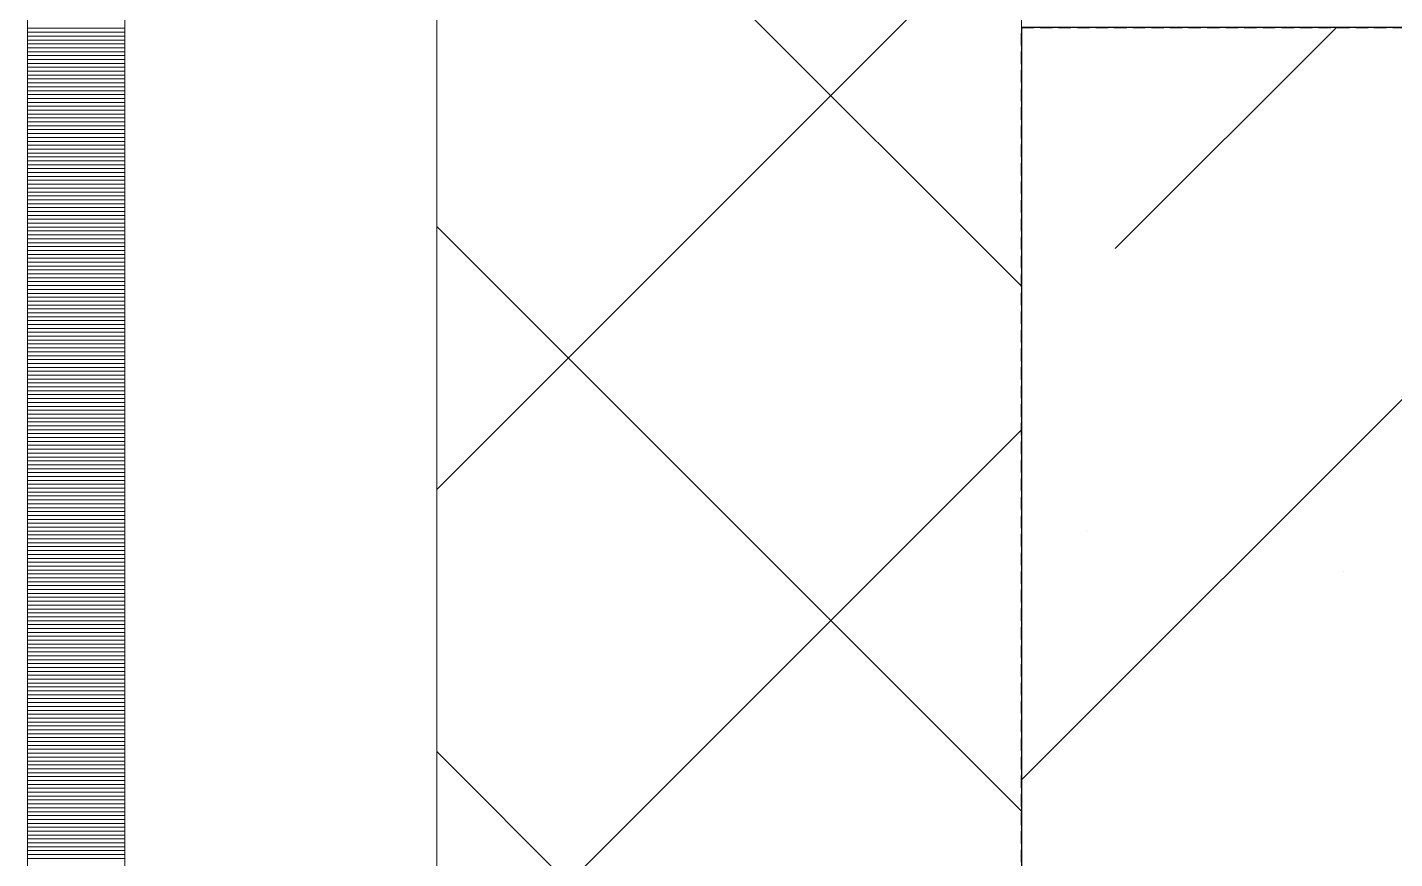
# Model space of a CAD drawing. Header units: millimetres. Extents: x 470010 to 1231400, y -134005 to 421770.
# Drawn here: x 672518.6 to 672869.3, y -52824.5 to -52611.2 of the extents above; entities that cross this region are included whole.
import ezdxf
from ezdxf.enums import TextEntityAlignment as Align

# ---------------------------------------------------------------- set-up
doc = ezdxf.new("R2010")
doc.units = ezdxf.units.MM
doc.linetypes.add('DASHED', pattern=[19.05, 12.7, -6.35])
doc.linetypes.add('HIDDEN2', pattern=[4.7625, 3.175, -1.5875])
doc.layers.get('Defpoints').update_dxf_attribs({"color": 140})
doc.layers.add('АР_Делит', color=120, linetype='Continuous', lineweight=0, plot=False)
for name, color, linetype, lineweight in [('АР_Колонны', 70, 'Continuous', 30), ('АР_Стены ЖБ', 7, 'Continuous', 35), ('АР_Стены ПЕНОблок', 52, 'Continuous', 20), ('АР_Тонкая', 254, 'Continuous', 5), ('АР_Утеплитель', 31, 'Continuous', 0), ('АР_Штриховка', 8, 'Continuous', 0)]:
    doc.layers.add(name, color=color, linetype=linetype, lineweight=lineweight)
doc.layers.add('РД_Оси_100', color=7, linetype='Continuous', lineweight=0, true_color=0x525252)
doc.styles.add('style1', font='ARIALN.TTF')

# ---------------------------------------------------------------- blocks, each defined once
blk = doc.blocks.new('СОШ_2200_АР_ОСИ_М100_28.05.24')
at = {"layer": 'АР_Делит', "color": 251, "linetype": 'DASHED', "true_color": 0x636466}
blk.add_lwpolyline([(114955, 135155), (114955, -355), (93595.036, -355), (93595.036, 13855), (94145, 13855), (94145, 68320), (66055, 68320), (66055, 13857.73), (83455, 13857.73), (83455, -355), (45245, -355), (45245, 13145), (44695, 13145), (44695, 26755), (45245, 26755), (45245, 68320), (20455, 68320), (20455, 26755), (27955, 26755), (27955, 13145), (-355, 13145), (-355, 100855)], dxfattribs=at)
blk = doc.blocks.new('A$C9108343f')
at = {"layer": 'АР_Колонны', "color": 18, "linetype": 'HIDDEN2', "lineweight": 25, "true_color": 0x000000}
for p, q in [((7054.96, 47755), (7274.96, 47755)), ((7054.96, 46855), (7054.96, 47755))]:
    blk.add_line(p, q, dxfattribs=at)
at = {"layer": 'АР_Колонны', "color": 18, "linetype": 'Continuous', "lineweight": 15, "true_color": 0x000000}
for p, q in [((7274.96, 47755), (7054.96, 47755)), ((7054.96, 47755), (7054.96, 46855)), ((7274.96, 47755), (7054.96, 47755)), ((7054.96, 47755), (7054.96, 46855))]:
    blk.add_line(p, q, dxfattribs=at)
at = {"layer": 'АР_Стены ЖБ', "color": 18, "linetype": 'Continuous', "lineweight": 30, "true_color": 0x000000}
for p, q in [((7274.96, 47755), (7054.96, 47755)), ((7054.96, 47755), (7054.96, 46855))]:
    blk.add_line(p, q, dxfattribs=at)
at = {"layer": 'АР_Стены ПЕНОблок', "color": 18, "linetype": 'Continuous', "lineweight": 20, "true_color": 0x000000}
blk.add_line((7054.96, 97555), (7054.96, 21355), dxfattribs=at)
at = {"layer": 'АР_Тонкая', "color": 18, "linetype": 'Continuous', "lineweight": 5, "true_color": 0x000000}
for p, q in [((6799.96, 97555), (6799.96, 21355)), ((6824.96, 97555), (6824.96, 21355)), ((6824.96, 21355), (6824.96, 97555)), ((6904.96, 21355), (6904.96, 97555))]:
    blk.add_line(p, q, dxfattribs=at)
at = {"layer": 'АР_Утеплитель', "color": 18, "linetype": 'Continuous', "lineweight": 0, "true_color": 0x000000}
for p, q in [((6904.96, 97555), (6904.96, 21355)), ((7054.96, 21355), (7054.96, 97555))]:
    blk.add_line(p, q, dxfattribs=at)
at = {"layer": 'АР_Штриховка', "color": 18, "linetype": 'Continuous', "lineweight": 0, "true_color": 0x000000}
for p, q in [((7054.96, 47688.58), (6904.96, 47838.58)), ((6904.96, 47636.44), (7054.96, 47786.44)), ((6799.96, 47754.75), (6824.96, 47754.75)), ((6799.96, 47753.75), (6824.96, 47753.75)), ((6799.96, 47752.75), (6824.96, 47752.75)), ((6799.96, 47751.75), (6824.96, 47751.75)), ((6799.96, 47750.75), (6824.96, 47750.75)), ((6799.96, 47749.75), (6824.96, 47749.75)), ((6799.96, 47748.75), (6824.96, 47748.75)), ((6799.96, 47747.75), (6824.96, 47747.75)), ((6799.96, 47746.75), (6824.96, 47746.75)), ((6799.96, 47745.75), (6824.96, 47745.75)), ((6799.96, 47744.75), (6824.96, 47744.75)), ((6799.96, 47743.75), (6824.96, 47743.75)), ((6799.96, 47742.75), (6824.96, 47742.75)), ((6799.96, 47741.75), (6824.96, 47741.75)), ((6799.96, 47740.75), (6824.96, 47740.75)), ((6799.96, 47739.75), (6824.96, 47739.75)), ((6799.96, 47738.75), (6824.96, 47738.75)), ((6799.96, 47737.75), (6824.96, 47737.75)), ((6799.96, 47736.75), (6824.96, 47736.75)), ((6799.96, 47735.75), (6824.96, 47735.75)), ((6799.96, 47734.75), (6824.96, 47734.75)), ((6799.96, 47733.75), (6824.96, 47733.75)), ((6799.96, 47732.75), (6824.96, 47732.75)), ((6799.96, 47731.75), (6824.96, 47731.75)), ((6799.96, 47730.75), (6824.96, 47730.75)), ((6799.96, 47729.75), (6824.96, 47729.75)), ((6799.96, 47728.75), (6824.96, 47728.75)), ((6799.96, 47727.75), (6824.96, 47727.75)), ((6799.96, 47726.75), (6824.96, 47726.75)), ((6799.96, 47725.75), (6824.96, 47725.75)), ((6799.96, 47724.75), (6824.96, 47724.75)), ((6799.96, 47723.75), (6824.96, 47723.75)), ((6799.96, 47722.75), (6824.96, 47722.75)), ((6799.96, 47721.75), (6824.96, 47721.75)), ((6799.96, 47720.75), (6824.96, 47720.75)), ((6799.96, 47719.75), (6824.96, 47719.75)), ((6799.96, 47718.75), (6824.96, 47718.75)), ((6799.96, 47717.75), (6824.96, 47717.75)), ((6799.96, 47716.75), (6824.96, 47716.75)), ((6799.96, 47715.75), (6824.96, 47715.75)), ((6799.96, 47714.75), (6824.96, 47714.75)), ((6799.96, 47713.75), (6824.96, 47713.75)), ((6799.96, 47712.75), (6824.96, 47712.75)), ((6799.96, 47711.75), (6824.96, 47711.75)), ((6799.96, 47710.75), (6824.96, 47710.75)), ((6799.96, 47709.75), (6824.96, 47709.75)), ((6799.96, 47708.75), (6824.96, 47708.75)), ((6799.96, 47707.75), (6824.96, 47707.75)), ((6799.96, 47706.75), (6824.96, 47706.75)), ((6799.96, 47705.75), (6824.96, 47705.75)), ((6799.96, 47704.75), (6824.96, 47704.75)), ((6799.96, 47703.75), (6824.96, 47703.75)), ((6799.96, 47702.75), (6824.96, 47702.75)), ((7054.96, 47553.88), (6904.96, 47703.88)), ((6799.96, 47701.75), (6824.96, 47701.75)), ((6799.96, 47700.75), (6824.96, 47700.75)), ((6799.96, 47699.75), (6824.96, 47699.75)), ((6799.96, 47698.75), (6824.96, 47698.75)), ((6799.96, 47697.75), (6824.96, 47697.75)), ((6799.96, 47696.75), (6824.96, 47696.75)), ((6799.96, 47695.75), (6824.96, 47695.75)), ((6799.96, 47694.75), (6824.96, 47694.75)), ((6799.96, 47693.75), (6824.96, 47693.75)), ((6799.96, 47692.75), (6824.96, 47692.75)), ((6799.96, 47691.75), (6824.96, 47691.75)), ((6799.96, 47690.75), (6824.96, 47690.75)), ((6799.96, 47689.75), (6824.96, 47689.75)), ((6799.96, 47688.75), (6824.96, 47688.75)), ((6799.96, 47687.75), (6824.96, 47687.75)), ((6799.96, 47686.75), (6824.96, 47686.75)), ((6799.96, 47685.75), (6824.96, 47685.75)), ((6799.96, 47684.75), (6824.96, 47684.75)), ((6799.96, 47683.75), (6824.96, 47683.75)), ((6799.96, 47682.75), (6824.96, 47682.75)), ((6799.96, 47681.75), (6824.96, 47681.75)), ((6799.96, 47680.75), (6824.96, 47680.75)), ((6799.96, 47679.75), (6824.96, 47679.75)), ((6799.96, 47678.75), (6824.96, 47678.75)), ((6799.96, 47677.75), (6824.96, 47677.75)), ((6799.96, 47676.75), (6824.96, 47676.75)), ((6799.96, 47675.75), (6824.96, 47675.75)), ((6799.96, 47674.75), (6824.96, 47674.75)), ((6799.96, 47673.75), (6824.96, 47673.75)), ((6799.96, 47672.75), (6824.96, 47672.75)), ((6799.96, 47671.75), (6824.96, 47671.75)), ((6799.96, 47670.75), (6824.96, 47670.75)), ((6799.96, 47669.75), (6824.96, 47669.75)), ((6799.96, 47668.75), (6824.96, 47668.75)), ((6799.96, 47667.75), (6824.96, 47667.75)), ((6799.96, 47666.75), (6824.96, 47666.75)), ((6799.96, 47665.75), (6824.96, 47665.75)), ((6799.96, 47664.75), (6824.96, 47664.75)), ((6799.96, 47663.75), (6824.96, 47663.75)), ((6799.96, 47662.75), (6824.96, 47662.75)), ((6799.96, 47661.75), (6824.96, 47661.75)), ((6799.96, 47660.75), (6824.96, 47660.75)), ((6799.96, 47659.75), (6824.96, 47659.75)), ((6799.96, 47658.75), (6824.96, 47658.75)), ((6799.96, 47657.75), (6824.96, 47657.75)), ((6799.96, 47656.75), (6824.96, 47656.75)), ((6799.96, 47655.75), (6824.96, 47655.75)), ((6799.96, 47654.75), (6824.96, 47654.75)), ((6799.96, 47653.75), (6824.96, 47653.75)), ((6799.96, 47652.75), (6824.96, 47652.75)), ((6799.96, 47651.75), (6824.96, 47651.75)), ((6799.96, 47650.75), (6824.96, 47650.75)), ((6799.96, 47649.75), (6824.96, 47649.75)), ((6904.96, 47501.74), (7054.96, 47651.74)), ((6799.96, 47648.75), (6824.96, 47648.75)), ((6799.96, 47647.75), (6824.96, 47647.75)), ((6799.96, 47646.75), (6824.96, 47646.75)), ((6799.96, 47645.75), (6824.96, 47645.75)), ((6799.96, 47644.75), (6824.96, 47644.75)), ((6799.96, 47643.75), (6824.96, 47643.75)), ((6799.96, 47642.75), (6824.96, 47642.75)), ((6799.96, 47641.75), (6824.96, 47641.75)), ((6799.96, 47640.75), (6824.96, 47640.75)), ((6799.96, 47639.75), (6824.96, 47639.75)), ((6799.96, 47638.75), (6824.96, 47638.75)), ((6799.96, 47637.75), (6824.96, 47637.75)), ((6799.96, 47636.75), (6824.96, 47636.75)), ((6799.96, 47635.75), (6824.96, 47635.75)), ((6799.96, 47634.75), (6824.96, 47634.75)), ((6799.96, 47633.75), (6824.96, 47633.75)), ((6799.96, 47632.75), (6824.96, 47632.75)), ((6799.96, 47631.75), (6824.96, 47631.75)), ((6799.96, 47630.75), (6824.96, 47630.75)), ((6799.96, 47629.75), (6824.96, 47629.75)), ((6799.96, 47628.75), (6824.96, 47628.75)), ((6799.96, 47627.75), (6824.96, 47627.75)), ((6799.96, 47626.75), (6824.96, 47626.75)), ((6799.96, 47625.75), (6824.96, 47625.75)), ((6799.96, 47624.75), (6824.96, 47624.75)), ((7071.65, 47625.63), (7071.65, 47625.63)), ((6799.96, 47623.75), (6824.96, 47623.75)), ((6799.96, 47622.75), (6824.96, 47622.75)), ((6799.96, 47621.75), (6824.96, 47621.75)), ((6799.96, 47620.75), (6824.96, 47620.75)), ((6799.96, 47619.75), (6824.96, 47619.75)), ((6799.96, 47618.75), (6824.96, 47618.75)), ((6799.96, 47617.75), (6824.96, 47617.75)), ((6799.96, 47616.75), (6824.96, 47616.75)), ((6799.96, 47615.75), (6824.96, 47615.75)), ((6799.96, 47614.75), (6824.96, 47614.75)), ((7137.52, 47615.36), (7137.52, 47615.36)), ((6799.96, 47613.75), (6824.96, 47613.75)), ((6799.96, 47612.75), (6824.96, 47612.75)), ((6799.96, 47611.75), (6824.96, 47611.75)), ((6799.96, 47610.75), (6824.96, 47610.75)), ((6799.96, 47609.75), (6824.96, 47609.75)), ((6799.96, 47608.75), (6824.96, 47608.75)), ((6799.96, 47607.75), (6824.96, 47607.75)), ((6799.96, 47606.75), (6824.96, 47606.75)), ((6799.96, 47605.75), (6824.96, 47605.75)), ((6799.96, 47604.75), (6824.96, 47604.75)), ((6799.96, 47603.75), (6824.96, 47603.75)), ((6799.96, 47602.75), (6824.96, 47602.75)), ((6799.96, 47601.75), (6824.96, 47601.75)), ((6799.96, 47600.75), (6824.96, 47600.75)), ((6799.96, 47599.75), (6824.96, 47599.75)), ((6799.96, 47598.75), (6824.96, 47598.75)), ((6799.96, 47597.75), (6824.96, 47597.75)), ((6799.96, 47596.75), (6824.96, 47596.75)), ((6799.96, 47595.75), (6824.96, 47595.75)), ((6799.96, 47594.75), (6824.96, 47594.75)), ((6799.96, 47593.75), (6824.96, 47593.75)), ((6799.96, 47592.75), (6824.96, 47592.75)), ((6799.96, 47591.75), (6824.96, 47591.75)), ((6799.96, 47590.75), (6824.96, 47590.75)), ((6799.96, 47589.75), (6824.96, 47589.75)), ((6799.96, 47588.75), (6824.96, 47588.75)), ((6799.96, 47587.75), (6824.96, 47587.75)), ((6799.96, 47586.75), (6824.96, 47586.75)), ((6799.96, 47585.75), (6824.96, 47585.75)), ((6799.96, 47584.75), (6824.96, 47584.75)), ((6799.96, 47583.75), (6824.96, 47583.75)), ((6799.96, 47582.75), (6824.96, 47582.75)), ((6799.96, 47581.75), (6824.96, 47581.75)), ((6799.96, 47580.75), (6824.96, 47580.75)), ((6799.96, 47579.75), (6824.96, 47579.75)), ((6799.96, 47578.75), (6824.96, 47578.75)), ((6799.96, 47577.75), (6824.96, 47577.75)), ((6799.96, 47576.75), (6824.96, 47576.75)), ((6799.96, 47575.75), (6824.96, 47575.75)), ((6799.96, 47574.75), (6824.96, 47574.75)), ((6799.96, 47573.75), (6824.96, 47573.75)), ((6799.96, 47572.75), (6824.96, 47572.75)), ((6799.96, 47571.75), (6824.96, 47571.75)), ((6799.96, 47570.75), (6824.96, 47570.75)), ((6799.96, 47569.75), (6824.96, 47569.75)), ((6799.96, 47568.75), (6824.96, 47568.75)), ((7054.96, 47419.17), (6904.96, 47569.17)), ((6799.96, 47567.75), (6824.96, 47567.75)), ((6799.96, 47566.75), (6824.96, 47566.75)), ((6799.96, 47565.75), (6824.96, 47565.75)), ((6799.96, 47564.75), (6824.96, 47564.75)), ((6799.96, 47563.75), (6824.96, 47563.75)), ((6799.96, 47562.75), (6824.96, 47562.75)), ((6799.96, 47561.75), (6824.96, 47561.75)), ((6799.96, 47560.75), (6824.96, 47560.75)), ((6799.96, 47559.75), (6824.96, 47559.75)), ((6799.96, 47558.75), (6824.96, 47558.75)), ((6799.96, 47557.75), (6824.96, 47557.75)), ((6799.96, 47556.75), (6824.96, 47556.75)), ((6799.96, 47555.75), (6824.96, 47555.75)), ((6799.96, 47554.75), (6824.96, 47554.75)), ((6799.96, 47553.75), (6824.96, 47553.75)), ((6799.96, 47552.75), (6824.96, 47552.75)), ((6799.96, 47551.75), (6824.96, 47551.75)), ((6799.96, 47550.75), (6824.96, 47550.75)), ((6799.96, 47549.75), (6824.96, 47549.75)), ((6799.96, 47548.75), (6824.96, 47548.75)), ((6799.96, 47547.75), (6824.96, 47547.75)), ((6799.96, 47546.75), (6824.96, 47546.75)), ((6799.96, 47545.75), (6824.96, 47545.75)), ((6799.96, 47544.75), (6824.96, 47544.75)), ((6799.96, 47543.75), (6824.96, 47543.75)), ((6799.96, 47542.75), (6824.96, 47542.75)), ((6799.96, 47541.75), (6824.96, 47541.75))]:
    blk.add_line(p, q, dxfattribs=at)
at = {"layer": 'АР_Штриховка', "color": 18, "linetype": 'Continuous', "lineweight": 5, "true_color": 0x000000}
for p, q in [((7054.96, 47561.94), (7248.02, 47755)), ((7078.99, 47698.22), (7135.77, 47755))]:
    blk.add_line(p, q, dxfattribs=at)
at = {"layer": 'РД_Оси_100'}
blk.add_blockref('СОШ_2200_АР_ОСИ_М100_28.05.24', (7154.96, 6755), dxfattribs=at)
at = {"layer": 'Defpoints', "color": 18, "true_color": 0x000000, "style": 'style1'}
for p in [(143949.34, 316089.12), (143974.98, 281639.5), (143890.4, 273244.71), (143839.99, 264276.81), (143967.75, 254892.38), (12251.96, 104178.14), (12382.58, 96023.14)]:
    blk.add_attdef('АР-ПОМЕЩЕНИЕ:НАИМЕНОВАНИЕ', text='', height=100, dxfattribs=at).set_placement(p, align=Align.MIDDLE)
at = {"layer": 'Defpoints', "color": 18, "true_color": 0x000000, "style": 'style1', "flags": 8}
for p in [(143951.3, 279099.09), (143848.34, 269251.11), (143875.33, 260094.25), (144049.74, 250824.7), (163419.28, 238153.36), (155897.46, 237965.97), (183037.2, 237965.97), (143342.94, 237876.19)]:
    blk.add_attdef('АР-ПОМЕЩЕНИЕ:НАИМЕНОВАНИЕ', text='', height=100, dxfattribs=at).set_placement(p, align=Align.MIDDLE)

msp = doc.modelspace()

# ---------------------------------------------------------------- linework, layer by layer
at = {"layer": 'АР_Колонны', "color": 18, "linetype": 'HIDDEN2', "lineweight": 25, "true_color": 0x000000}
for p, q in [((672773.57, -52611.242), (672993.57, -52611.242)), ((672773.57, -53511.242), (672773.57, -52611.242))]:
    msp.add_line(p, q, dxfattribs=at)
at = {"layer": 'АР_Колонны', "color": 18, "linetype": 'Continuous', "lineweight": 15, "true_color": 0x000000}
for p, q in [((672993.57, -52611.242), (672773.57, -52611.242)), ((672773.57, -52611.242), (672773.57, -53511.242)), ((672993.57, -52611.242), (672773.57, -52611.242)), ((672773.57, -52611.242), (672773.57, -53511.242))]:
    msp.add_line(p, q, dxfattribs=at)
at = {"layer": 'АР_Стены ЖБ', "color": 18, "linetype": 'Continuous', "lineweight": 30, "true_color": 0x000000}
for p, q in [((672993.57, -52611.242), (672773.57, -52611.242)), ((672773.57, -52611.242), (672773.57, -53511.242))]:
    msp.add_line(p, q, dxfattribs=at)
at = {"layer": 'АР_Стены ПЕНОблок', "color": 18, "linetype": 'Continuous', "lineweight": 20, "true_color": 0x000000}
msp.add_line((672773.57, -2811.242), (672773.57, -79011.242), dxfattribs=at)
at = {"layer": 'АР_Тонкая', "color": 18, "linetype": 'Continuous', "lineweight": 5, "true_color": 0x000000}
for p, q in [((672518.57, -2811.242), (672518.57, -79011.242)), ((672543.57, -2811.242), (672543.57, -79011.242)), ((672543.57, -79011.242), (672543.57, -2811.242)), ((672623.57, -79011.242), (672623.57, -2811.242))]:
    msp.add_line(p, q, dxfattribs=at)
at = {"layer": 'АР_Утеплитель', "color": 18, "linetype": 'Continuous', "lineweight": 0, "true_color": 0x000000}
for p, q in [((672623.57, -2811.242), (672623.57, -79011.242)), ((672773.57, -79011.242), (672773.57, -2811.242))]:
    msp.add_line(p, q, dxfattribs=at)
at = {"layer": 'АР_Штриховка', "color": 18, "linetype": 'Continuous', "lineweight": 0, "true_color": 0x000000}
for p, q in [((672773.57, -52677.663), (672623.57, -52527.663)), ((672623.57, -52729.8), (672773.57, -52579.8)), ((672518.57, -52611.492), (672543.57, -52611.492)), ((672518.57, -52612.492), (672543.57, -52612.492)), ((672518.57, -52613.492), (672543.57, -52613.492)), ((672518.57, -52614.492), (672543.57, -52614.492)), ((672518.57, -52615.492), (672543.57, -52615.492)), ((672518.57, -52616.492), (672543.57, -52616.492)), ((672518.57, -52617.492), (672543.57, -52617.492)), ((672518.57, -52618.492), (672543.57, -52618.492)), ((672518.57, -52619.492), (672543.57, -52619.492)), ((672518.57, -52620.492), (672543.57, -52620.492)), ((672518.57, -52621.492), (672543.57, -52621.492)), ((672518.57, -52622.492), (672543.57, -52622.492)), ((672518.57, -52623.492), (672543.57, -52623.492)), ((672518.57, -52624.492), (672543.57, -52624.492)), ((672518.57, -52625.492), (672543.57, -52625.492)), ((672518.57, -52626.492), (672543.57, -52626.492)), ((672518.57, -52627.492), (672543.57, -52627.492)), ((672518.57, -52628.492), (672543.57, -52628.492)), ((672518.57, -52629.492), (672543.57, -52629.492)), ((672518.57, -52630.492), (672543.57, -52630.492)), ((672518.57, -52631.492), (672543.57, -52631.492)), ((672518.57, -52632.492), (672543.57, -52632.492)), ((672518.57, -52633.492), (672543.57, -52633.492)), ((672518.57, -52634.492), (672543.57, -52634.492)), ((672518.57, -52635.492), (672543.57, -52635.492)), ((672518.57, -52636.492), (672543.57, -52636.492)), ((672518.57, -52637.492), (672543.57, -52637.492)), ((672518.57, -52638.492), (672543.57, -52638.492)), ((672518.57, -52639.492), (672543.57, -52639.492)), ((672518.57, -52640.492), (672543.57, -52640.492)), ((672518.57, -52641.492), (672543.57, -52641.492)), ((672518.57, -52642.492), (672543.57, -52642.492)), ((672518.57, -52643.492), (672543.57, -52643.492)), ((672518.57, -52644.492), (672543.57, -52644.492)), ((672518.57, -52645.492), (672543.57, -52645.492)), ((672518.57, -52646.492), (672543.57, -52646.492)), ((672518.57, -52647.492), (672543.57, -52647.492)), ((672518.57, -52648.492), (672543.57, -52648.492)), ((672518.57, -52649.492), (672543.57, -52649.492)), ((672518.57, -52650.492), (672543.57, -52650.492)), ((672518.57, -52651.492), (672543.57, -52651.492)), ((672518.57, -52652.492), (672543.57, -52652.492)), ((672518.57, -52653.492), (672543.57, -52653.492)), ((672518.57, -52654.492), (672543.57, -52654.492)), ((672518.57, -52655.492), (672543.57, -52655.492)), ((672518.57, -52656.492), (672543.57, -52656.492)), ((672518.57, -52657.492), (672543.57, -52657.492)), ((672518.57, -52658.492), (672543.57, -52658.492)), ((672518.57, -52659.492), (672543.57, -52659.492)), ((672518.57, -52660.492), (672543.57, -52660.492)), ((672518.57, -52661.492), (672543.57, -52661.492)), ((672518.57, -52662.492), (672543.57, -52662.492)), ((672518.57, -52663.492), (672543.57, -52663.492)), ((672518.57, -52664.492), (672543.57, -52664.492)), ((672773.57, -52812.367), (672623.57, -52662.367)), ((672518.57, -52665.492), (672543.57, -52665.492)), ((672518.57, -52666.492), (672543.57, -52666.492)), ((672518.57, -52667.492), (672543.57, -52667.492)), ((672518.57, -52668.492), (672543.57, -52668.492)), ((672518.57, -52669.492), (672543.57, -52669.492)), ((672518.57, -52670.492), (672543.57, -52670.492)), ((672518.57, -52671.492), (672543.57, -52671.492)), ((672518.57, -52672.492), (672543.57, -52672.492)), ((672518.57, -52673.492), (672543.57, -52673.492)), ((672518.57, -52674.492), (672543.57, -52674.492)), ((672518.57, -52675.492), (672543.57, -52675.492)), ((672518.57, -52676.492), (672543.57, -52676.492)), ((672518.57, -52677.492), (672543.57, -52677.492)), ((672518.57, -52678.492), (672543.57, -52678.492)), ((672518.57, -52679.492), (672543.57, -52679.492)), ((672518.57, -52680.492), (672543.57, -52680.492)), ((672518.57, -52681.492), (672543.57, -52681.492)), ((672518.57, -52682.492), (672543.57, -52682.492)), ((672518.57, -52683.492), (672543.57, -52683.492)), ((672518.57, -52684.492), (672543.57, -52684.492)), ((672518.57, -52685.492), (672543.57, -52685.492)), ((672518.57, -52686.492), (672543.57, -52686.492)), ((672518.57, -52687.492), (672543.57, -52687.492)), ((672518.57, -52688.492), (672543.57, -52688.492)), ((672518.57, -52689.492), (672543.57, -52689.492)), ((672518.57, -52690.492), (672543.57, -52690.492)), ((672518.57, -52691.492), (672543.57, -52691.492)), ((672518.57, -52692.492), (672543.57, -52692.492)), ((672518.57, -52693.492), (672543.57, -52693.492)), ((672518.57, -52694.492), (672543.57, -52694.492)), ((672518.57, -52695.492), (672543.57, -52695.492)), ((672518.57, -52696.492), (672543.57, -52696.492)), ((672518.57, -52697.492), (672543.57, -52697.492)), ((672518.57, -52698.492), (672543.57, -52698.492)), ((672518.57, -52699.492), (672543.57, -52699.492)), ((672518.57, -52700.492), (672543.57, -52700.492)), ((672518.57, -52701.492), (672543.57, -52701.492)), ((672518.57, -52702.492), (672543.57, -52702.492)), ((672518.57, -52703.492), (672543.57, -52703.492)), ((672518.57, -52704.492), (672543.57, -52704.492)), ((672518.57, -52705.492), (672543.57, -52705.492)), ((672518.57, -52706.492), (672543.57, -52706.492)), ((672518.57, -52707.492), (672543.57, -52707.492)), ((672518.57, -52708.492), (672543.57, -52708.492)), ((672518.57, -52709.492), (672543.57, -52709.492)), ((672518.57, -52710.492), (672543.57, -52710.492)), ((672518.57, -52711.492), (672543.57, -52711.492)), ((672518.57, -52712.492), (672543.57, -52712.492)), ((672518.57, -52713.492), (672543.57, -52713.492)), ((672518.57, -52714.492), (672543.57, -52714.492)), ((672518.57, -52715.492), (672543.57, -52715.492)), ((672518.57, -52716.492), (672543.57, -52716.492)), ((672623.57, -52864.504), (672773.57, -52714.504)), ((672518.57, -52717.492), (672543.57, -52717.492)), ((672518.57, -52718.492), (672543.57, -52718.492)), ((672518.57, -52719.492), (672543.57, -52719.492)), ((672518.57, -52720.492), (672543.57, -52720.492)), ((672518.57, -52721.492), (672543.57, -52721.492)), ((672518.57, -52722.492), (672543.57, -52722.492)), ((672518.57, -52723.492), (672543.57, -52723.492)), ((672518.57, -52724.492), (672543.57, -52724.492)), ((672518.57, -52725.492), (672543.57, -52725.492)), ((672518.57, -52726.492), (672543.57, -52726.492)), ((672518.57, -52727.492), (672543.57, -52727.492)), ((672518.57, -52728.492), (672543.57, -52728.492)), ((672518.57, -52729.492), (672543.57, -52729.492)), ((672518.57, -52730.492), (672543.57, -52730.492)), ((672518.57, -52731.492), (672543.57, -52731.492)), ((672518.57, -52732.492), (672543.57, -52732.492)), ((672518.57, -52733.492), (672543.57, -52733.492)), ((672518.57, -52734.492), (672543.57, -52734.492)), ((672518.57, -52735.492), (672543.57, -52735.492)), ((672518.57, -52736.492), (672543.57, -52736.492)), ((672518.57, -52737.492), (672543.57, -52737.492)), ((672518.57, -52738.492), (672543.57, -52738.492)), ((672518.57, -52739.492), (672543.57, -52739.492)), ((672518.57, -52740.492), (672543.57, -52740.492)), ((672518.57, -52741.492), (672543.57, -52741.492)), ((672518.57, -52742.492), (672543.57, -52742.492)), ((672518.57, -52743.492), (672543.57, -52743.492)), ((672518.57, -52744.492), (672543.57, -52744.492)), ((672518.57, -52745.492), (672543.57, -52745.492)), ((672518.57, -52746.492), (672543.57, -52746.492)), ((672518.57, -52747.492), (672543.57, -52747.492)), ((672518.57, -52748.492), (672543.57, -52748.492)), ((672518.57, -52749.492), (672543.57, -52749.492)), ((672518.57, -52750.492), (672543.57, -52750.492)), ((672518.57, -52751.492), (672543.57, -52751.492)), ((672518.57, -52752.492), (672543.57, -52752.492)), ((672518.57, -52753.492), (672543.57, -52753.492)), ((672518.57, -52754.492), (672543.57, -52754.492)), ((672518.57, -52755.492), (672543.57, -52755.492)), ((672518.57, -52756.492), (672543.57, -52756.492)), ((672518.57, -52757.492), (672543.57, -52757.492)), ((672518.57, -52758.492), (672543.57, -52758.492)), ((672518.57, -52759.492), (672543.57, -52759.492)), ((672518.57, -52760.492), (672543.57, -52760.492)), ((672518.57, -52761.492), (672543.57, -52761.492)), ((672518.57, -52762.492), (672543.57, -52762.492)), ((672518.57, -52763.492), (672543.57, -52763.492)), ((672518.57, -52764.492), (672543.57, -52764.492)), ((672518.57, -52765.492), (672543.57, -52765.492)), ((672518.57, -52766.492), (672543.57, -52766.492)), ((672518.57, -52767.492), (672543.57, -52767.492)), ((672518.57, -52768.492), (672543.57, -52768.492)), ((672518.57, -52769.492), (672543.57, -52769.492)), ((672518.57, -52770.492), (672543.57, -52770.492)), ((672518.57, -52771.492), (672543.57, -52771.492)), ((672518.57, -52772.492), (672543.57, -52772.492)), ((672518.57, -52773.492), (672543.57, -52773.492)), ((672518.57, -52774.492), (672543.57, -52774.492)), ((672518.57, -52775.492), (672543.57, -52775.492)), ((672518.57, -52776.492), (672543.57, -52776.492)), ((672518.57, -52777.492), (672543.57, -52777.492)), ((672518.57, -52778.492), (672543.57, -52778.492)), ((672518.57, -52779.492), (672543.57, -52779.492)), ((672518.57, -52780.492), (672543.57, -52780.492)), ((672518.57, -52781.492), (672543.57, -52781.492)), ((672518.57, -52782.492), (672543.57, -52782.492)), ((672518.57, -52783.492), (672543.57, -52783.492)), ((672518.57, -52784.492), (672543.57, -52784.492)), ((672518.57, -52785.492), (672543.57, -52785.492)), ((672518.57, -52786.492), (672543.57, -52786.492)), ((672518.57, -52787.492), (672543.57, -52787.492)), ((672518.57, -52788.492), (672543.57, -52788.492)), ((672518.57, -52789.492), (672543.57, -52789.492)), ((672518.57, -52790.492), (672543.57, -52790.492)), ((672518.57, -52791.492), (672543.57, -52791.492)), ((672518.57, -52792.492), (672543.57, -52792.492)), ((672518.57, -52793.492), (672543.57, -52793.492)), ((672518.57, -52794.492), (672543.57, -52794.492)), ((672518.57, -52795.492), (672543.57, -52795.492)), ((672518.57, -52796.492), (672543.57, -52796.492)), ((672518.57, -52797.492), (672543.57, -52797.492)), ((672773.57, -52947.071), (672623.57, -52797.071)), ((672518.57, -52798.492), (672543.57, -52798.492)), ((672518.57, -52799.492), (672543.57, -52799.492)), ((672518.57, -52800.492), (672543.57, -52800.492)), ((672518.57, -52801.492), (672543.57, -52801.492)), ((672518.57, -52802.492), (672543.57, -52802.492)), ((672518.57, -52803.492), (672543.57, -52803.492)), ((672518.57, -52804.492), (672543.57, -52804.492)), ((672518.57, -52805.492), (672543.57, -52805.492)), ((672518.57, -52806.492), (672543.57, -52806.492)), ((672518.57, -52807.492), (672543.57, -52807.492)), ((672518.57, -52808.492), (672543.57, -52808.492)), ((672518.57, -52809.492), (672543.57, -52809.492)), ((672518.57, -52810.492), (672543.57, -52810.492)), ((672518.57, -52811.492), (672543.57, -52811.492)), ((672518.57, -52812.492), (672543.57, -52812.492)), ((672518.57, -52813.492), (672543.57, -52813.492)), ((672518.57, -52814.492), (672543.57, -52814.492)), ((672518.57, -52815.492), (672543.57, -52815.492)), ((672518.57, -52816.492), (672543.57, -52816.492)), ((672518.57, -52817.492), (672543.57, -52817.492)), ((672518.57, -52818.492), (672543.57, -52818.492)), ((672518.57, -52819.492), (672543.57, -52819.492)), ((672518.57, -52820.492), (672543.57, -52820.492)), ((672518.57, -52821.492), (672543.57, -52821.492)), ((672518.57, -52822.492), (672543.57, -52822.492)), ((672518.57, -52823.492), (672543.57, -52823.492)), ((672518.57, -52824.492), (672543.57, -52824.492))]:
    msp.add_line(p, q, dxfattribs=at)
at = {"layer": 'АР_Штриховка', "color": 18, "linetype": 'Continuous', "lineweight": 5, "true_color": 0x000000}
for p, q in [((672773.57, -52804.307), (672966.634, -52611.242)), ((672797.603, -52668.02), (672854.381, -52611.242))]:
    msp.add_line(p, q, dxfattribs=at)

# ---------------------------------------------------------------- block references
msp.add_blockref('A$C9108343f', (665718.612, -100366.242))
at = {"layer": 'РД_Оси_100'}
msp.add_blockref('СОШ_2200_АР_ОСИ_М100_28.05.24', (672873.57, -93611.242), dxfattribs=at)

doc.saveas('drawing.dxf')
